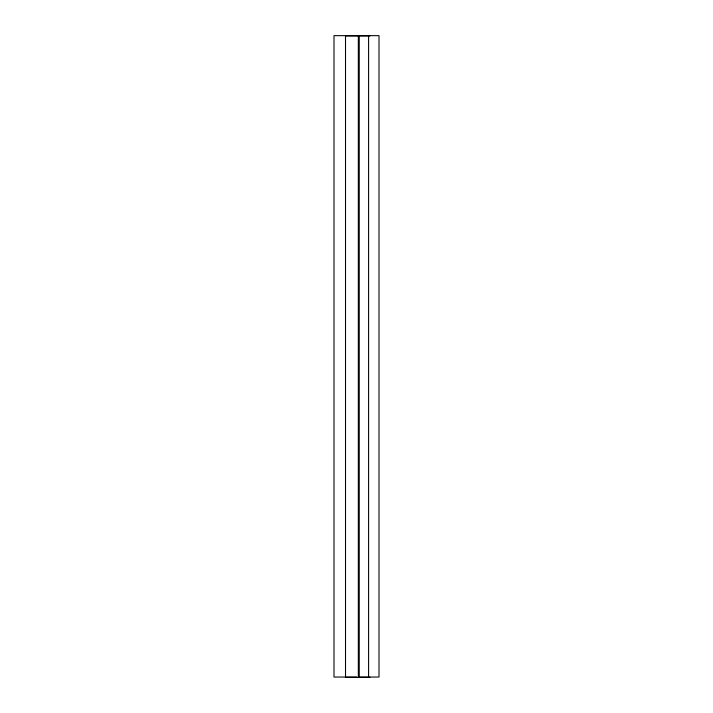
<?xml version="1.0" encoding="UTF-8"?>
<svg xmlns="http://www.w3.org/2000/svg" width="713" height="713" viewBox="0 0 713 713"><rect width="100%" height="100%" fill="white"/><g stroke="black" fill="none" stroke-linecap="round" stroke-linejoin="round"><path stroke-width="1.07" d="M369.895 35.953L345.511 35.953L345.511 677.35L369.949 677.35M356.634 677.047L333.996 677.047L333.996 35.65L379.004 35.65L379.004 677.047L359.236 677.047L359.236 35.953M368.594 35.65L368.594 677.047M358.336 35.953L358.336 677.35"/></g></svg>
